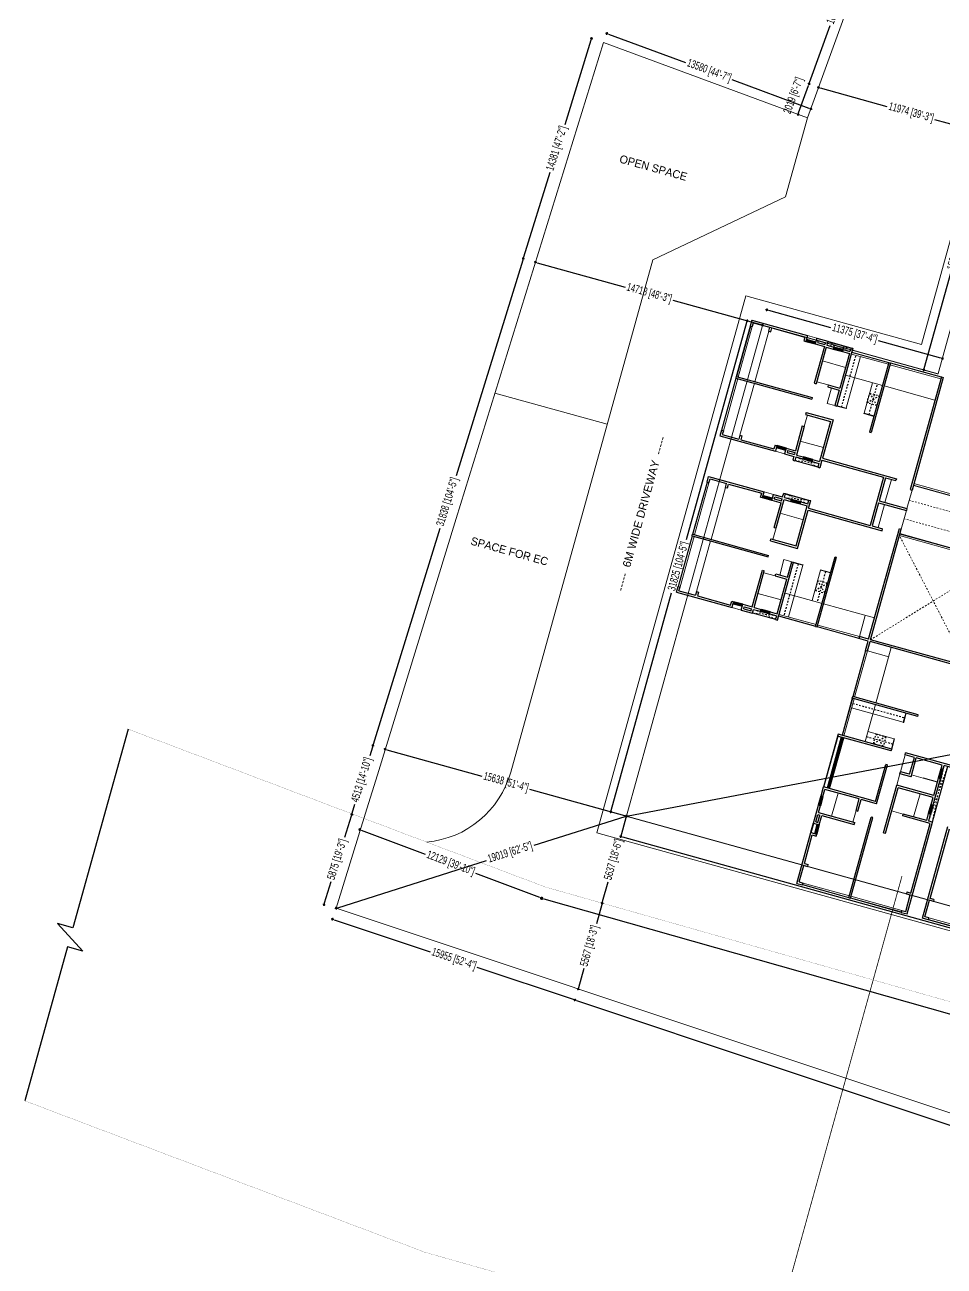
# Model space of a CAD drawing. Header units: millimetres. Extents: x 1330 to 3437, y 431 to 1156.
# Drawn here: x 1368.3 to 1425.8, y 988.4 to 1066 of the extents above; entities that cross this region are included whole.
import ezdxf

# ---------------------------------------------------------------- set-up
doc = ezdxf.new("R2010")
doc.units = ezdxf.units.MM
doc.linetypes.add('DASHED', pattern=[0.75, 0.5, -0.25])
doc.linetypes.add('DASHED2', pattern=[0.375, 0.25, -0.125])
for name, color, linetype, lineweight in [('A01 Plot Boundary', 2, 'Continuous', 50), ('A03 Roads', 7, 'Continuous', 15), ('C06 Parapet Wall', 39, 'Continuous', 15), ('F03 Windows', 32, 'Continuous', 35), ('I03 Tile Drop', 250, 'Continuous', 9), ('L02 Handrails & Balustrades', 67, 'Continuous', 15), ('M01 Furniture', 14, 'Continuous', 9), ('T01 Dimenstions Scale 01', 106, 'Continuous', 9), ('U05 Room Names-Scale 2', 7, 'Continuous', 25), ('Z08 Structure above', 250, 'DASHED', 9)]:
    doc.layers.add(name, color=color, linetype=linetype, lineweight=lineweight)
doc.layers.add('C02 Walls 01', color=10, linetype='Continuous')
doc.styles.add('SWIS721LTCNBT', font='stylu.ttf')
doc.styles.add('vka-romans', font='GOTHIC.TTF', dxfattribs={"width": 0.7})
doc.dimstyles.new('vka-dim0100', dxfattribs={"dimscale": 100, "dimtxt": 1, "dimasz": 0.7, "dimexe": 1.5, "dimexo": 2.5, "dimgap": 1, "dimtad": 0, "dimdec": 0, "dimzin": 0, "dimdsep": 46, "dimtxsty": 'vka-romans', "dimblk": 'vkadot', "dimcen": 1.5, "dimdle": 1.5, "dimse1": 1, "dimse2": 1, "dimclrd": 256, "dimclre": 256, "dimclrt": 7, "dimadec": 1, "dimazin": 0, "dimtfac": 1, "dimtdec": 0, "dimtofl": 0, "dimtmove": 2, "dimatfit": 3, "dimfxl": 1, "dimtolj": 1, "dimtzin": 0, "dimarcsym": 0})

# ---------------------------------------------------------------- blocks, each defined once
blk = doc.blocks.new('rgr')
at = {"layer": 'C02 Walls 01', "color": 250}
for p, q in [((-2230378, 788936), (-2226778, 788936)), ((-2230378, 788936), (-2230378, 788561)), ((-2230253, 788811), (-2229178, 788811)), ((-2230253, 788811), (-2230253, 788561)), ((-2229178, 788561), (-2229178, 788811)), ((-2229053, 788811), (-2226903, 788811)), ((-2229053, 788561), (-2229053, 788811)), ((-2226903, 788811), (-2226903, 788561)), ((-2226778, 788936), (-2226778, 788561)), ((-2226178, 788936), (-2225453, 788936)), ((-2226178, 788936), (-2226178, 788561)), ((-2226053, 788811), (-2225578, 788811)), ((-2226053, 788811), (-2226053, 788686)), ((-2226053, 788686), (-2225578, 788686)), ((-2225578, 788811), (-2225578, 788686)), ((-2225453, 788936), (-2225453, 788686)), ((-2225453, 788686), (-2225003, 788686)), ((-2225003, 788686), (-2225003, 788561)), ((-2224403, 788686), (-2223953, 788686)), ((-2224403, 788686), (-2224403, 788561)), ((-2223953, 788936), (-2223828, 788936)), ((-2223953, 788936), (-2223953, 788686)), ((-2223828, 788936), (-2223828, 785186)), ((-2221428, 788686), (-2221328, 788686)), ((-2221428, 788686), (-2221428, 784161)), ((-2221328, 788686), (-2221328, 784161)), ((-2218028, 788686), (-2217903, 788686)), ((-2218028, 788686), (-2218028, 781386)), ((-2217903, 788686), (-2217903, 781386)), ((-2230378, 788561), (-2230253, 788561)), ((-2229178, 788561), (-2229053, 788561)), ((-2226903, 788561), (-2226778, 788561)), ((-2226178, 788561), (-2225578, 788561)), ((-2225578, 788561), (-2225578, 786186)), ((-2225453, 788561), (-2225003, 788561)), ((-2225453, 788561), (-2225453, 786186)), ((-2224403, 788561), (-2223953, 788561)), ((-2223953, 788561), (-2223953, 786311)), ((-2224703, 786311), (-2223953, 786311)), ((-2224703, 786311), (-2224703, 786186)), ((-2225578, 786186), (-2225453, 786186)), ((-2224703, 786186), (-2223953, 786186)), ((-2223953, 786186), (-2223953, 785186)), ((-2230378, 785286), (-2225453, 785286)), ((-2230378, 785286), (-2230378, 785186)), ((-2230378, 785186), (-2225453, 785186)), ((-2225453, 785286), (-2225453, 785186)), ((-2223953, 785186), (-2223828, 785186)), ((-2225578, 784286), (-2223828, 784286)), ((-2225578, 784286), (-2225578, 784161)), ((-2225578, 784161), (-2223953, 784161)), ((-2223953, 784161), (-2223953, 781561)), ((-2223828, 784286), (-2223828, 781811)), ((-2221428, 784161), (-2221328, 784161)), ((-2225578, 783411), (-2225453, 783411)), ((-2225578, 783411), (-2225578, 781811)), ((-2225453, 783411), (-2225453, 781561)), ((-2230378, 781811), (-2230253, 781811)), ((-2230378, 781811), (-2230378, 781436)), ((-2230253, 781811), (-2230253, 781561)), ((-2229178, 781811), (-2229053, 781811)), ((-2229178, 781811), (-2229178, 781561)), ((-2229053, 781811), (-2229053, 781561)), ((-2226903, 781811), (-2226778, 781811)), ((-2226903, 781811), (-2226903, 781561)), ((-2226778, 781811), (-2226778, 781436)), ((-2226178, 781811), (-2225578, 781811)), ((-2226178, 781811), (-2226178, 781436)), ((-2226053, 781686), (-2225578, 781686)), ((-2226053, 781686), (-2226053, 781561)), ((-2225578, 781686), (-2225578, 781561)), ((-2223828, 781811), (-2219028, 781811)), ((-2223828, 781686), (-2219828, 781686)), ((-2223828, 781686), (-2223828, 781186)), ((-2219828, 781686), (-2219828, 778561)), ((-2219703, 781686), (-2219028, 781686)), ((-2219703, 781686), (-2219703, 780186)), ((-2219028, 781811), (-2219028, 781686)), ((-2230378, 781436), (-2226778, 781436)), ((-2230253, 781561), (-2229178, 781561)), ((-2229053, 781561), (-2226903, 781561)), ((-2226178, 781436), (-2225578, 781436)), ((-2226053, 781561), (-2225578, 781561)), ((-2225578, 781436), (-2225578, 781186)), ((-2225578, 781186), (-2225453, 781186)), ((-2225453, 781561), (-2225003, 781561)), ((-2225453, 781436), (-2225003, 781436)), ((-2225453, 781436), (-2225453, 781186)), ((-2225003, 781561), (-2225003, 781436)), ((-2224403, 781561), (-2223953, 781561)), ((-2224403, 781561), (-2224403, 781436)), ((-2224403, 781436), (-2223953, 781436)), ((-2223953, 781436), (-2223953, 781186)), ((-2223953, 781186), (-2223828, 781186)), ((-2218028, 781386), (-2217903, 781386)), ((-2219703, 780186), (-2217903, 780186)), ((-2219703, 780061), (-2217903, 780061)), ((-2219703, 780061), (-2219703, 778561)), ((-2217903, 780186), (-2217903, 780061)), ((-2230378, 778811), (-2226778, 778811)), ((-2230378, 778436), (-2230378, 778811)), ((-2230253, 778686), (-2229178, 778686)), ((-2230253, 778436), (-2230253, 778686)), ((-2229178, 778436), (-2229178, 778686)), ((-2229053, 778686), (-2226903, 778686)), ((-2229053, 778436), (-2229053, 778686)), ((-2226903, 778436), (-2226903, 778686)), ((-2226778, 778436), (-2226778, 778811)), ((-2226178, 778811), (-2225578, 778811)), ((-2226178, 778436), (-2226178, 778811)), ((-2226053, 778686), (-2225578, 778686)), ((-2226053, 778561), (-2226053, 778686)), ((-2226053, 778561), (-2225578, 778561)), ((-2225578, 779061), (-2225453, 779061)), ((-2225578, 778811), (-2225578, 779061)), ((-2225578, 778561), (-2225578, 778686)), ((-2225453, 778811), (-2225453, 779061)), ((-2225453, 778811), (-2225003, 778811)), ((-2225453, 778686), (-2225003, 778686)), ((-2225453, 776836), (-2225453, 778686)), ((-2225003, 778686), (-2225003, 778811)), ((-2224403, 778811), (-2223953, 778811)), ((-2224403, 778686), (-2224403, 778811)), ((-2224403, 778686), (-2223953, 778686)), ((-2223953, 779061), (-2223828, 779061)), ((-2223953, 778811), (-2223953, 779061)), ((-2223953, 776086), (-2223953, 778686)), ((-2223828, 778561), (-2223828, 779061)), ((-2223828, 778561), (-2219828, 778561)), ((-2219703, 778561), (-2219028, 778561)), ((-2219028, 778436), (-2219028, 778561)), ((-2218028, 771686), (-2218028, 778861)), ((-2218028, 778861), (-2217903, 778861)), ((-2217903, 771686), (-2217903, 778861)), ((-2230378, 778436), (-2230253, 778436)), ((-2229178, 778436), (-2229053, 778436)), ((-2226903, 778436), (-2226778, 778436)), ((-2226178, 778436), (-2225578, 778436)), ((-2225578, 776836), (-2225578, 778436)), ((-2223828, 778436), (-2219028, 778436)), ((-2223828, 775961), (-2223828, 778436)), ((-2225578, 776836), (-2225453, 776836)), ((-2225578, 776086), (-2223953, 776086)), ((-2225578, 775961), (-2225578, 776086)), ((-2225578, 775961), (-2223828, 775961)), ((-2221428, 771561), (-2221428, 776086)), ((-2221428, 776086), (-2221328, 776086)), ((-2221328, 771561), (-2221328, 776086)), ((-2230378, 775061), (-2225453, 775061)), ((-2230378, 774961), (-2230378, 775061)), ((-2230378, 774961), (-2225453, 774961)), ((-2225453, 774961), (-2225453, 775061)), ((-2223953, 775061), (-2223828, 775061)), ((-2223953, 774061), (-2223953, 775061)), ((-2223828, 771311), (-2223828, 775061)), ((-2225578, 774061), (-2225453, 774061)), ((-2225578, 771686), (-2225578, 774061)), ((-2225453, 771686), (-2225453, 774061)), ((-2224703, 774061), (-2223953, 774061)), ((-2224703, 773936), (-2224703, 774061)), ((-2224703, 773936), (-2223953, 773936)), ((-2223953, 771686), (-2223953, 773936)), ((-2230378, 771686), (-2230253, 771686)), ((-2230378, 771311), (-2230378, 771686)), ((-2230253, 771436), (-2230253, 771686)), ((-2229178, 771686), (-2229053, 771686)), ((-2229178, 771686), (-2229178, 771436)), ((-2229053, 771686), (-2229053, 771436)), ((-2226903, 771686), (-2226778, 771686)), ((-2226903, 771436), (-2226903, 771686)), ((-2226778, 771311), (-2226778, 771686)), ((-2226178, 771686), (-2225578, 771686)), ((-2226178, 771311), (-2226178, 771686)), ((-2226053, 771561), (-2225578, 771561)), ((-2226053, 771436), (-2226053, 771561)), ((-2225578, 771436), (-2225578, 771561)), ((-2225453, 771686), (-2225003, 771686)), ((-2225453, 771561), (-2225003, 771561)), ((-2225453, 771311), (-2225453, 771561)), ((-2225003, 771561), (-2225003, 771686)), ((-2224403, 771686), (-2223953, 771686)), ((-2224403, 771561), (-2224403, 771686)), ((-2224403, 771561), (-2223953, 771561)), ((-2223953, 771311), (-2223953, 771561)), ((-2221428, 771561), (-2221328, 771561)), ((-2218028, 771686), (-2218628, 771686)), ((-2218628, 771686), (-2218628, 771561)), ((-2218028, 771561), (-2218628, 771561)), ((-2218028, 770961), (-2218028, 771561)), ((-2211378, 771686), (-2217903, 771686)), ((-2217903, 770961), (-2217903, 771561)), ((-2211378, 771561), (-2217903, 771561)), ((-2230378, 771311), (-2226778, 771311)), ((-2230253, 771436), (-2229178, 771436)), ((-2229053, 771436), (-2226903, 771436)), ((-2226178, 771311), (-2225453, 771311)), ((-2226053, 771436), (-2225578, 771436)), ((-2223953, 771311), (-2223828, 771311)), ((-2218028, 770961), (-2217903, 770961)), ((-2213778, 767961), (-2218028, 767961)), ((-2218028, 767861), (-2218028, 767961)), ((-2213778, 767861), (-2218028, 767861)), ((-2213778, 767861), (-2213778, 767961)), ((-2214803, 765461), (-2218278, 765461)), ((-2218278, 765461), (-2218278, 765336)), ((-2214803, 765336), (-2218278, 765336)), ((-2214803, 765336), (-2214803, 765461)), ((-2210690, 765461), (-2213903, 765461)), ((-2213903, 765336), (-2213903, 765461)), ((-2213303, 765336), (-2213903, 765336)), ((-2213303, 764236), (-2213303, 765336)), ((-2211503, 765336), (-2213178, 765336)), ((-2213178, 764111), (-2213178, 765336)), ((-2211503, 765086), (-2211503, 765336)), ((-2211378, 765086), (-2211378, 765336)), ((-2209878, 765336), (-2211378, 765336)), ((-2211503, 765086), (-2211378, 765086)), ((-2214803, 764436), (-2214903, 764436)), ((-2214903, 762036), (-2214903, 764436)), ((-2214803, 761911), (-2214803, 764436)), ((-2213303, 764236), (-2213903, 764236)), ((-2213903, 764111), (-2213903, 764236)), ((-2213178, 764111), (-2213903, 764111)), ((-2211503, 763361), (-2211503, 764486)), ((-2211503, 764486), (-2211378, 764486)), ((-2211378, 762786), (-2211378, 764486)), ((-2211503, 763361), (-2213903, 763361)), ((-2213903, 760286), (-2213903, 763361)), ((-2211503, 763236), (-2213778, 763236)), ((-2213778, 760286), (-2213778, 763236)), ((-2211503, 762786), (-2211503, 763236)), ((-2211503, 762786), (-2211378, 762786)), ((-2214903, 762036), (-2218278, 762036)), ((-2218278, 761461), (-2218278, 762036)), ((-2218278, 761461), (-2218153, 761461)), ((-2215928, 761911), (-2218153, 761911)), ((-2218153, 761461), (-2218153, 761911)), ((-2215928, 761161), (-2215928, 761911)), ((-2214803, 761911), (-2215803, 761911)), ((-2215803, 761161), (-2215803, 761911)), ((-2211503, 761736), (-2213028, 761736)), ((-2213028, 761611), (-2213028, 761736)), ((-2211253, 761611), (-2213028, 761611)), ((-2211503, 761736), (-2211503, 762186)), ((-2211503, 762186), (-2211378, 762186)), ((-2211378, 761736), (-2211378, 762186)), ((-2211128, 761736), (-2211378, 761736)), ((-2211253, 757111), (-2211253, 761611)), ((-2211128, 755786), (-2211128, 761736)), ((-2210128, 755786), (-2210128, 761736)), ((-2210003, 757111), (-2210003, 761611)), ((-2218278, 759686), (-2218278, 760861)), ((-2218278, 760861), (-2218153, 760861)), ((-2218153, 760411), (-2218153, 760861)), ((-2215928, 761161), (-2215803, 761161)), ((-2214803, 761011), (-2214903, 761011)), ((-2214903, 755786), (-2214903, 761011)), ((-2214803, 755786), (-2214803, 761011)), ((-2218153, 760411), (-2215803, 760411)), ((-2218153, 760286), (-2218028, 760286)), ((-2218153, 759811), (-2218153, 760286)), ((-2218028, 759811), (-2218028, 760286)), ((-2217903, 760286), (-2215803, 760286)), ((-2217903, 759686), (-2217903, 760286)), ((-2215803, 760286), (-2215803, 760411)), ((-2213903, 760286), (-2213778, 760286)), ((-2218278, 759686), (-2217903, 759686)), ((-2218153, 759811), (-2218028, 759811)), ((-2218278, 759086), (-2217903, 759086)), ((-2218278, 755786), (-2218278, 759086)), ((-2217903, 758961), (-2217903, 759086))]:
    blk.add_line(p, q, dxfattribs=at)
at = {"layer": 'C06 Parapet Wall', "color": 250}
for p, q in [((-2230253, 788561), (-2230253, 785286)), ((-2223828, 788561), (-2221428, 788561)), ((-2218028, 788561), (-2221328, 788561)), ((-2230253, 785186), (-2230253, 781811)), ((-2211503, 781811), (-2217903, 781811)), ((-2230253, 775061), (-2230253, 778436)), ((-2211653, 778436), (-2217903, 778436)), ((-2230253, 771686), (-2230253, 774961)), ((-2223828, 771686), (-2221428, 771686)), ((-2218628, 771686), (-2221328, 771686)), ((-2217903, 767961), (-2217903, 770961)), ((-2217903, 765461), (-2217903, 767861)), ((-2212428, 764236), (-2212428, 764248)), ((-2212428, 764248), (-2211503, 764248)), ((-2212428, 764236), (-2211503, 764236))]:
    blk.add_line(p, q, dxfattribs=at)
at = {"layer": 'F03 Windows', "color": 250}
for p, q in [((-2226178, 788686), (-2226778, 788686)), ((-2226178, 788645), (-2226778, 788645)), ((-2226178, 788603), (-2226778, 788603)), ((-2224403, 788686), (-2225003, 788686)), ((-2224403, 788645), (-2225003, 788645)), ((-2224403, 788603), (-2225003, 788603)), ((-2226178, 788561), (-2226778, 788561)), ((-2224403, 788561), (-2225003, 788561)), ((-2226178, 781811), (-2226778, 781811)), ((-2226178, 781770), (-2226778, 781770)), ((-2226178, 781728), (-2226778, 781728)), ((-2226178, 781686), (-2226778, 781686)), ((-2224403, 781561), (-2225003, 781561)), ((-2224403, 781520), (-2225003, 781520)), ((-2224403, 781478), (-2225003, 781478)), ((-2224403, 781436), (-2225003, 781436)), ((-2226178, 778561), (-2226778, 778561)), ((-2226178, 778520), (-2226778, 778520)), ((-2224403, 778811), (-2225003, 778811)), ((-2224403, 778770), (-2225003, 778770)), ((-2224403, 778728), (-2225003, 778728)), ((-2224403, 778686), (-2225003, 778686)), ((-2226178, 778478), (-2226778, 778478)), ((-2226178, 778436), (-2226778, 778436)), ((-2226178, 771686), (-2226778, 771686)), ((-2226178, 771645), (-2226778, 771645)), ((-2226178, 771603), (-2226778, 771603)), ((-2226178, 771561), (-2226778, 771561)), ((-2224403, 771686), (-2225003, 771686)), ((-2224403, 771645), (-2225003, 771645)), ((-2224403, 771603), (-2225003, 771603)), ((-2224403, 771561), (-2225003, 771561)), ((-2218028, 762036), (-2218028, 765336)), ((-2217986, 762036), (-2217986, 765336)), ((-2217944, 762036), (-2217944, 765336)), ((-2217903, 762036), (-2217903, 765336)), ((-2211503, 764486), (-2211503, 765086)), ((-2211461, 764486), (-2211461, 765086)), ((-2211419, 764486), (-2211419, 765086)), ((-2211378, 764486), (-2211378, 765086)), ((-2211503, 762186), (-2211503, 762786)), ((-2211461, 762186), (-2211461, 762786)), ((-2211419, 762186), (-2211419, 762786)), ((-2211378, 762186), (-2211378, 762786)), ((-2218278, 760861), (-2218278, 761461)), ((-2218236, 760861), (-2218236, 761461)), ((-2218194, 760861), (-2218194, 761461)), ((-2218153, 760861), (-2218153, 761461)), ((-2218278, 759086), (-2218278, 759686)), ((-2218028, 759086), (-2218028, 759686)), ((-2217986, 759086), (-2217986, 759686)), ((-2217944, 759086), (-2217944, 759686)), ((-2217903, 759086), (-2217903, 759686))]:
    blk.add_line(p, q, dxfattribs=at)
at = {"layer": 'I03 Tile Drop', "color": 250}
for p, q in [((-2226778, 788936), (-2226178, 788936)), ((-2229178, 788561), (-2229178, 785286)), ((-2223953, 787661), (-2225453, 787661)), ((-2223828, 787186), (-2221428, 787186)), ((-2218028, 787186), (-2221328, 787186)), ((-2224703, 786311), (-2225453, 786311)), ((-2224453, 786186), (-2224453, 785186)), ((-2229178, 785186), (-2229178, 781811)), ((-2224453, 785186), (-2223953, 785186)), ((-2225453, 784161), (-2225453, 783411)), ((-2223953, 782461), (-2225453, 782461)), ((-2219328, 781686), (-2219328, 780186)), ((-2226778, 781436), (-2226178, 781436)), ((-2217903, 781386), (-2217903, 780186)), ((-2219328, 778561), (-2219328, 780061)), ((-2217903, 778861), (-2217903, 780061)), ((-2226778, 778811), (-2226178, 778811)), ((-2229178, 775061), (-2229178, 778436)), ((-2223953, 777786), (-2225453, 777786)), ((-2225453, 776086), (-2225453, 776836)), ((-2229178, 771686), (-2229178, 774961)), ((-2224453, 774061), (-2224453, 775061)), ((-2224453, 775061), (-2223953, 775061)), ((-2224703, 773936), (-2225453, 773936)), ((-2223953, 772586), (-2225453, 772586)), ((-2223828, 773061), (-2221428, 773061)), ((-2218028, 773061), (-2221328, 773061)), ((-2218628, 771686), (-2218628, 773061)), ((-2218628, 771686), (-2218628, 773061)), ((-2216528, 767961), (-2216528, 771561)), ((-2226778, 771311), (-2226178, 771311)), ((-2217903, 770961), (-2216528, 770961)), ((-2216528, 765461), (-2216528, 767861)), ((-2213903, 764236), (-2213903, 765336)), ((-2213903, 764111), (-2213903, 763361)), ((-2212428, 764236), (-2213178, 764236)), ((-2212353, 761736), (-2212353, 763236)), ((-2217303, 760411), (-2217303, 761911)), ((-2213028, 761736), (-2213778, 761736)), ((-2215928, 761161), (-2215928, 760411))]:
    blk.add_line(p, q, dxfattribs=at)
at = {"layer": 'L02 Handrails & Balustrades', "color": 250}
for p, q in [((-2225453, 788936), (-2223953, 788936)), ((-2225453, 788911), (-2223953, 788911)), ((-2223828, 788686), (-2221428, 788686)), ((-2223828, 788661), (-2221428, 788661)), ((-2218028, 788686), (-2221328, 788686)), ((-2218028, 788661), (-2221328, 788661)), ((-2230378, 788561), (-2230378, 785286)), ((-2230353, 788561), (-2230353, 785286)), ((-2230378, 785186), (-2230378, 781811)), ((-2230353, 785186), (-2230353, 781811)), ((-2211403, 781711), (-2217903, 781711)), ((-2211378, 781686), (-2217903, 781686)), ((-2225453, 781211), (-2223953, 781211)), ((-2225453, 781186), (-2223953, 781186)), ((-2225453, 779061), (-2223953, 779061)), ((-2225453, 779036), (-2223953, 779036)), ((-2211528, 778561), (-2217903, 778561)), ((-2211553, 778536), (-2217903, 778536)), ((-2230378, 775061), (-2230378, 778436)), ((-2230353, 775061), (-2230353, 778436)), ((-2230378, 771686), (-2230378, 774961)), ((-2230353, 771686), (-2230353, 774961)), ((-2223828, 771586), (-2221428, 771586)), ((-2223828, 771561), (-2221428, 771561)), ((-2218628, 771586), (-2221328, 771586)), ((-2218628, 771561), (-2221328, 771561)), ((-2225453, 771336), (-2223953, 771336)), ((-2225453, 771311), (-2223953, 771311)), ((-2218028, 767961), (-2218028, 770961)), ((-2218003, 767961), (-2218003, 770961)), ((-2218028, 765461), (-2218028, 767861)), ((-2218003, 765461), (-2218003, 767861)), ((-2218278, 765336), (-2218278, 762036)), ((-2218253, 765336), (-2218253, 762036)), ((-2211153, 761736), (-2211153, 765336)), ((-2211128, 761736), (-2211128, 765336))]:
    blk.add_line(p, q, dxfattribs=at)
at = {"layer": 'M01 Furniture', "color": 250}
for p, q in [((-2223228, 788561), (-2223228, 785211)), ((-2222078, 787186), (-2222078, 785211)), ((-2223828, 785211), (-2223228, 785211)), ((-2223828, 785186), (-2223228, 785186)), ((-2222078, 785211), (-2221428, 785211)), ((-2222078, 785186), (-2221428, 785186)), ((-2223828, 775061), (-2223228, 775061)), ((-2223828, 775036), (-2223228, 775036)), ((-2223228, 771686), (-2223228, 775036)), ((-2222078, 775061), (-2221428, 775061)), ((-2222078, 773061), (-2222078, 775036)), ((-2222078, 775036), (-2221428, 775036)), ((-2214553, 767861), (-2214553, 767261)), ((-2214528, 767861), (-2214528, 767261)), ((-2217903, 767261), (-2214553, 767261)), ((-2216528, 766111), (-2214828, 766111)), ((-2214828, 766111), (-2214828, 765461)), ((-2214803, 766111), (-2214803, 765461))]:
    blk.add_line(p, q, dxfattribs=at)
for centre, start, end in [((-2223228, 785199), 270, 90), ((-2222078, 785199), 90, 270), ((-2223228, 775049), 270, 90), ((-2222078, 775049), 90, 270), ((-2214540, 767261), 180, 0), ((-2214815, 766111), 0, 180)]:
    blk.add_arc(centre, 12.5, start, end, dxfattribs=at)
at = {"layer": 'Z08 Structure above', "color": 250, "ltscale": 200}
for p, q in [((-2225453, 788686), (-2223953, 788911)), ((-2223953, 788686), (-2225453, 788911)), ((-2225453, 781211), (-2223953, 781436)), ((-2223953, 781211), (-2225453, 781436)), ((-2225453, 778811), (-2223953, 779036)), ((-2223953, 778811), (-2225453, 779036)), ((-2217903, 771686), (-2211653, 778436)), ((-2211653, 771686), (-2217903, 778436)), ((-2225453, 771336), (-2223953, 771561)), ((-2223953, 771336), (-2225453, 771561)), ((-2211153, 761736), (-2211378, 765336)), ((-2211378, 761736), (-2211153, 765336))]:
    blk.add_line(p, q, dxfattribs=at)
at = {"layer": 'Z08 Structure above', "color": 250, "lineweight": -2, "ltscale": 200}
for p, q in [((-2223528, 785211), (-2223528, 788561)), ((-2221753, 785211), (-2221753, 787186)), ((-2222069, 786515), (-2221436, 785883)), ((-2221436, 786515), (-2222069, 785883)), ((-2223528, 775036), (-2223528, 771686)), ((-2221753, 775036), (-2221753, 773061)), ((-2222069, 773733), (-2221436, 774365)), ((-2221436, 773733), (-2222069, 774365)), ((-2217903, 767561), (-2214553, 767561)), ((-2215361, 766103), (-2215994, 765470)), ((-2215361, 765470), (-2215994, 766103)), ((-2216528, 765786), (-2214828, 765786))]:
    blk.add_line(p, q, dxfattribs=at)
at = {"layer": 'Z08 Structure above', "color": 250, "ltscale": 200}
for points in [[(-2211378, 789361), (-2211228, 789361), (-2211228, 780724), (-2217903, 780724)], [(-2211378, 771686), (-2211228, 771686), (-2211228, 779524), (-2217903, 779524)]]:
    blk.add_lwpolyline(points, dxfattribs=at)
at = {"layer": 'Z08 Structure above', "color": 250, "lineweight": -2, "ltscale": 200}
for points in [[(-2221436, 786515), (-2221436, 785883), (-2222069, 785883), (-2222069, 786515)], [(-2221436, 773733), (-2221436, 774365), (-2222069, 774365), (-2222069, 773733)], [(-2215361, 765470), (-2215994, 765470), (-2215994, 766103), (-2215361, 766103)]]:
    blk.add_lwpolyline(points, close=True, dxfattribs=at)
blk = doc.blocks.new('vkadot')
at = {"layer": 'T01 Dimenstions Scale 01'}
for q in [(-0.85, 0), (0, 0.85), (0.85, 0), (0, -0.85)]:
    blk.add_line((0, 0), q, dxfattribs=at)
blk.add_circle((0, 0), 0.579, dxfattribs=at)
blk = doc.blocks.new('*D5')
at = {"layer": 'T01 Dimenstions Scale 01', "lineweight": -2, "transparency": 16777216}
for p, q in [((-2072679, 42978), (-2021253, 42978)), ((-1966179, 42978), (-2017605, 42978))]:
    blk.add_line(p, q, dxfattribs=at)
at = {"layer": 'T01 Dimenstions Scale 01', "lineweight": -2, "transparency": 16777216, "xscale": 100, "yscale": 100, "zscale": 100, "rotation": 180}
blk.add_blockref('vkadot', (-2072779, 42978), dxfattribs=at)
at = {"layer": 'T01 Dimenstions Scale 01', "lineweight": -2, "transparency": 16777216, "xscale": 100, "yscale": 100, "zscale": 100}
blk.add_blockref('vkadot', (-1966079, 42978), dxfattribs=at)
at = {"layer": 'T01 Dimenstions Scale 01', "color": 7, "transparency": 16777216, "insert": (-2019429, 42978), "char_height": 500, "attachment_point": 5, "style": 'vka-romans'}
blk.add_mtext('\\A1;106700 [350\'-1"]', dxfattribs=at)
blk = doc.blocks.new('*D80')
at = {"layer": 'T01 Dimenstions Scale 01', "lineweight": -2, "transparency": 16777216}
for p, q in [((-2073786, 76011), (-2073786, 61914)), ((-2073786, 44386), (-2073786, 58483))]:
    blk.add_line(p, q, dxfattribs=at)
at = {"layer": 'T01 Dimenstions Scale 01', "lineweight": -2, "transparency": 16777216, "xscale": 100, "yscale": 100, "zscale": 100}
for p, rotation in [((-2073786, 76111), 90), ((-2073786, 44286), 270)]:
    blk.add_blockref('vkadot', p, dxfattribs=dict(at, rotation=rotation))
at = {"layer": 'T01 Dimenstions Scale 01', "color": 7, "transparency": 16777216, "insert": (-2073786, 60198), "char_height": 500, "attachment_point": 5, "rotation": 90, "style": 'vka-romans'}
blk.add_mtext('\\A1;31825 [104\'-5"]', dxfattribs=at)
blk = doc.blocks.new('*D8')
at = {"layer": 'T01 Dimenstions Scale 01', "lineweight": -2, "transparency": 16777216}
for p, q in [((-2072679, 77113), (-2068646, 77113)), ((-2061504, 77113), (-2065537, 77113))]:
    blk.add_line(p, q, dxfattribs=at)
at = {"layer": 'T01 Dimenstions Scale 01', "lineweight": -2, "transparency": 16777216, "xscale": 100, "yscale": 100, "zscale": 100, "rotation": 180}
blk.add_blockref('vkadot', (-2072779, 77113), dxfattribs=at)
at = {"layer": 'T01 Dimenstions Scale 01', "lineweight": -2, "transparency": 16777216, "xscale": 100, "yscale": 100, "zscale": 100}
blk.add_blockref('vkadot', (-2061404, 77113), dxfattribs=at)
at = {"layer": 'T01 Dimenstions Scale 01', "color": 7, "transparency": 16777216, "insert": (-2067092, 77113), "char_height": 500, "attachment_point": 5, "style": 'vka-romans'}
blk.add_mtext('\\A1;11375 [37\'-4"]', dxfattribs=at)
blk = doc.blocks.new('*D9')
at = {"layer": 'T01 Dimenstions Scale 01', "lineweight": -2, "transparency": 16777216}
for p, q in [((-2062328, 91260), (-2062328, 84998)), ((-2062328, 76211), (-2062328, 82473))]:
    blk.add_line(p, q, dxfattribs=at)
at = {"layer": 'T01 Dimenstions Scale 01', "lineweight": -2, "transparency": 16777216, "xscale": 100, "yscale": 100, "zscale": 100}
for p, rotation in [((-2062328, 91360), 90), ((-2062328, 76111), 270)]:
    blk.add_blockref('vkadot', p, dxfattribs=dict(at, rotation=rotation))
at = {"layer": 'T01 Dimenstions Scale 01', "color": 7, "transparency": 16777216, "insert": (-2062328, 83736), "char_height": 500, "attachment_point": 5, "rotation": 90, "style": 'vka-romans'}
blk.add_mtext("\\A1;15249 [50']", dxfattribs=at)
blk = doc.blocks.new('*D51')
at = {"layer": 'T01 Dimenstions Scale 01', "lineweight": -2, "transparency": 16777216}
for p, q in [((-2088317, 44286), (-2082152, 44286)), ((-2072879, 44286), (-2079044, 44286))]:
    blk.add_line(p, q, dxfattribs=at)
at = {"layer": 'T01 Dimenstions Scale 01', "lineweight": -2, "transparency": 16777216, "xscale": 100, "yscale": 100, "zscale": 100, "rotation": 180}
blk.add_blockref('vkadot', (-2088417, 44286), dxfattribs=at)
at = {"layer": 'T01 Dimenstions Scale 01', "lineweight": -2, "transparency": 16777216, "xscale": 100, "yscale": 100, "zscale": 100}
blk.add_blockref('vkadot', (-2072779, 44286), dxfattribs=at)
at = {"layer": 'T01 Dimenstions Scale 01', "color": 7, "transparency": 16777216, "insert": (-2080598, 44286), "char_height": 500, "attachment_point": 5, "style": 'vka-romans'}
blk.add_mtext('\\A1;15638 [51\'-4"]', dxfattribs=at)
blk = doc.blocks.new('*D52')
at = {"layer": 'T01 Dimenstions Scale 01', "lineweight": -2, "transparency": 16777216}
for p, q in [((-2087397, 76111), (-2081692, 76111)), ((-2072879, 76111), (-2078584, 76111))]:
    blk.add_line(p, q, dxfattribs=at)
at = {"layer": 'T01 Dimenstions Scale 01', "lineweight": -2, "transparency": 16777216, "xscale": 100, "yscale": 100, "zscale": 100, "rotation": 180}
blk.add_blockref('vkadot', (-2087497, 76111), dxfattribs=at)
at = {"layer": 'T01 Dimenstions Scale 01', "lineweight": -2, "transparency": 16777216, "xscale": 100, "yscale": 100, "zscale": 100}
blk.add_blockref('vkadot', (-2072779, 76111), dxfattribs=at)
at = {"layer": 'T01 Dimenstions Scale 01', "color": 7, "transparency": 16777216, "insert": (-2080138, 76111), "char_height": 500, "attachment_point": 5, "style": 'vka-romans'}
blk.add_mtext('\\A1;14718 [48\'-3"]', dxfattribs=at)
blk = doc.blocks.new('*D53')
at = {"layer": 'T01 Dimenstions Scale 01', "lineweight": -2, "transparency": 16777216}
for p, q in [((-2073279, 91360), (-2068945, 91360)), ((-2061504, 91360), (-2065837, 91360))]:
    blk.add_line(p, q, dxfattribs=at)
at = {"layer": 'T01 Dimenstions Scale 01', "lineweight": -2, "transparency": 16777216, "xscale": 100, "yscale": 100, "zscale": 100, "rotation": 180}
blk.add_blockref('vkadot', (-2073379, 91360), dxfattribs=at)
at = {"layer": 'T01 Dimenstions Scale 01', "lineweight": -2, "transparency": 16777216, "xscale": 100, "yscale": 100, "zscale": 100}
blk.add_blockref('vkadot', (-2061404, 91360), dxfattribs=at)
at = {"layer": 'T01 Dimenstions Scale 01', "color": 7, "transparency": 16777216, "insert": (-2067391, 91360), "char_height": 500, "attachment_point": 5, "style": 'vka-romans'}
blk.add_mtext('\\A1;11974 [39\'-3"]', dxfattribs=at)
blk = doc.blocks.new('*D55')
at = {"layer": 'T01 Dimenstions Scale 01', "lineweight": -2, "transparency": 16777216}
for p, q in [((-2072792, 44186), (-2072792, 42911)), ((-2072792, 38749), (-2072792, 40024))]:
    blk.add_line(p, q, dxfattribs=at)
at = {"layer": 'T01 Dimenstions Scale 01', "lineweight": -2, "transparency": 16777216, "xscale": 100, "yscale": 100, "zscale": 100}
for p, rotation in [((-2072792, 44286), 90), ((-2072792, 38649), 270)]:
    blk.add_blockref('vkadot', p, dxfattribs=dict(at, rotation=rotation))
at = {"layer": 'T01 Dimenstions Scale 01', "color": 7, "transparency": 16777216, "insert": (-2072792, 41468), "char_height": 500, "attachment_point": 5, "rotation": 90, "style": 'vka-romans'}
blk.add_mtext('\\A1;5637 [18\'-6"]', dxfattribs=at)
blk = doc.blocks.new('*D56')
at = {"layer": 'T01 Dimenstions Scale 01', "lineweight": -2, "transparency": 16777216}
for p, q in [((-2072792, 38549), (-2072792, 37309)), ((-2072792, 33182), (-2072792, 34422))]:
    blk.add_line(p, q, dxfattribs=at)
at = {"layer": 'T01 Dimenstions Scale 01', "lineweight": -2, "transparency": 16777216, "xscale": 100, "yscale": 100, "zscale": 100}
for p, rotation in [((-2072792, 38649), 90), ((-2072792, 33082), 270)]:
    blk.add_blockref('vkadot', p, dxfattribs=dict(at, rotation=rotation))
at = {"layer": 'T01 Dimenstions Scale 01', "color": 7, "transparency": 16777216, "insert": (-2072792, 35866), "char_height": 500, "attachment_point": 5, "rotation": 90, "style": 'vka-romans'}
blk.add_mtext('\\A1;5567 [18\'-3"]', dxfattribs=at)
blk = doc.blocks.new('*D72')
at = {"layer": 'T01 Dimenstions Scale 01', "lineweight": -2, "transparency": 16777216}
for p, q in [((-2072716, 32358), (-2021288, 29710)), ((-1966216, 26875), (-2017644, 29523))]:
    blk.add_line(p, q, dxfattribs=at)
at = {"layer": 'T01 Dimenstions Scale 01', "lineweight": -2, "transparency": 16777216, "xscale": 100, "yscale": 100, "zscale": 100}
for p, rotation in [((-2072816, 32363), 177.0528692918299), ((-1966116, 26870), 357.0528692918299)]:
    blk.add_blockref('vkadot', p, dxfattribs=dict(at, rotation=rotation))
at = {"layer": 'T01 Dimenstions Scale 01', "color": 7, "transparency": 16777216, "insert": (-2019466, 29616), "char_height": 500, "attachment_point": 5, "rotation": 357.05287, "style": 'vka-romans'}
blk.add_mtext('\\A1;106841 [350\'-6"]', dxfattribs=at)
blk = doc.blocks.new('*D28')
at = {"layer": 'T01 Dimenstions Scale 01', "lineweight": -2, "transparency": 16777216}
for p, q in [((-2088650, 33178), (-2082335, 32853)), ((-2072916, 32368), (-2079231, 32693))]:
    blk.add_line(p, q, dxfattribs=at)
at = {"layer": 'T01 Dimenstions Scale 01', "lineweight": -2, "transparency": 16777216, "xscale": 100, "yscale": 100, "zscale": 100}
for p, rotation in [((-2088750, 33183), 177.0528692918271), ((-2072816, 32363), 357.0528692918272)]:
    blk.add_blockref('vkadot', p, dxfattribs=dict(at, rotation=rotation))
at = {"layer": 'T01 Dimenstions Scale 01', "color": 7, "transparency": 16777216, "insert": (-2080783, 32773), "char_height": 500, "attachment_point": 5, "rotation": 357.05287, "style": 'vka-romans'}
blk.add_mtext('\\A1;15955 [52\'-4"]', dxfattribs=at)
blk = doc.blocks.new('*D73')
at = {"layer": 'T01 Dimenstions Scale 01', "lineweight": -2, "transparency": 16777216}
for p, q in [((-2089346, 39698), (-2089386, 38304)), ((-2089507, 34025), (-2089468, 35418))]:
    blk.add_line(p, q, dxfattribs=at)
at = {"layer": 'T01 Dimenstions Scale 01', "lineweight": -2, "transparency": 16777216, "xscale": 100, "yscale": 100, "zscale": 100}
for p, rotation in [((-2089343, 39798), 88.37484006719528), ((-2089510, 33925), 268.3748400671952)]:
    blk.add_blockref('vkadot', p, dxfattribs=dict(at, rotation=rotation))
at = {"layer": 'T01 Dimenstions Scale 01', "color": 7, "transparency": 16777216, "insert": (-2089427, 36861), "char_height": 500, "attachment_point": 5, "rotation": 88.37484, "style": 'vka-romans'}
blk.add_mtext('\\A1;5875 [19\'-3"]', dxfattribs=at)
blk = doc.blocks.new('*D74')
at = {"layer": 'T01 Dimenstions Scale 01', "lineweight": -2, "transparency": 16777216}
for p, q in [((-2089218, 44209), (-2089235, 43635)), ((-2089343, 39898), (-2089326, 40472))]:
    blk.add_line(p, q, dxfattribs=at)
at = {"layer": 'T01 Dimenstions Scale 01', "lineweight": -2, "transparency": 16777216, "xscale": 100, "yscale": 100, "zscale": 100}
for p, rotation in [((-2089216, 44309), 88.3511282243937), ((-2089345, 39798), 268.3511282243937)]:
    blk.add_blockref('vkadot', p, dxfattribs=dict(at, rotation=rotation))
at = {"layer": 'T01 Dimenstions Scale 01', "color": 7, "transparency": 16777216, "insert": (-2089280, 42053), "char_height": 500, "attachment_point": 5, "rotation": 88.35113, "style": 'vka-romans'}
blk.add_mtext('\\A1;4513 [14\'-10"]', dxfattribs=at)
blk = doc.blocks.new('*D75')
at = {"layer": 'T01 Dimenstions Scale 01', "lineweight": -2, "transparency": 16777216}
for p, q in [((-2088299, 76034), (-2088706, 61936)), ((-2089213, 44409), (-2088805, 58507))]:
    blk.add_line(p, q, dxfattribs=at)
at = {"layer": 'T01 Dimenstions Scale 01', "lineweight": -2, "transparency": 16777216, "xscale": 100, "yscale": 100, "zscale": 100}
for p, rotation in [((-2088296, 76134), 88.34462391580279), ((-2089216, 44309), 268.3446239158028)]:
    blk.add_blockref('vkadot', p, dxfattribs=dict(at, rotation=rotation))
at = {"layer": 'T01 Dimenstions Scale 01', "color": 7, "transparency": 16777216, "insert": (-2088756, 60222), "char_height": 500, "attachment_point": 5, "rotation": 88.34462, "style": 'vka-romans'}
blk.add_mtext('\\A1;31838 [104\'-5"]', dxfattribs=at)
blk = doc.blocks.new('*D29')
at = {"layer": 'T01 Dimenstions Scale 01', "lineweight": -2, "transparency": 16777216}
for p, q in [((-2087870, 90409), (-2088035, 84875)), ((-2088293, 76235), (-2088128, 81769))]:
    blk.add_line(p, q, dxfattribs=at)
at = {"layer": 'T01 Dimenstions Scale 01', "lineweight": -2, "transparency": 16777216, "xscale": 100, "yscale": 100, "zscale": 100}
for p, rotation in [((-2087867, 90509), 88.28957259392872), ((-2088296, 76135), 268.2895725939287)]:
    blk.add_blockref('vkadot', p, dxfattribs=dict(at, rotation=rotation))
at = {"layer": 'T01 Dimenstions Scale 01', "color": 7, "transparency": 16777216, "insert": (-2088081, 83322), "char_height": 500, "attachment_point": 5, "rotation": 88.28957, "style": 'vka-romans'}
blk.add_mtext('\\A1;14381 [47\'-2"]', dxfattribs=at)
blk = doc.blocks.new('*D30')
at = {"layer": 'T01 Dimenstions Scale 01', "lineweight": -2, "transparency": 16777216}
for p, q in [((-2086919, 91065), (-2081801, 90634)), ((-2073585, 89944), (-2078703, 90374))]:
    blk.add_line(p, q, dxfattribs=at)
at = {"layer": 'T01 Dimenstions Scale 01', "lineweight": -2, "transparency": 16777216, "xscale": 100, "yscale": 100, "zscale": 100}
for p, rotation in [((-2087018, 91073), 175.1931076843096), ((-2073486, 89935), 355.1931076843096)]:
    blk.add_blockref('vkadot', p, dxfattribs=dict(at, rotation=rotation))
at = {"layer": 'T01 Dimenstions Scale 01', "color": 7, "transparency": 16777216, "insert": (-2080252, 90504), "char_height": 500, "attachment_point": 5, "rotation": 355.19311, "style": 'vka-romans'}
blk.add_mtext('\\A1;13580 [44\'-7"]', dxfattribs=at)
blk = doc.blocks.new('*D31')
at = {"layer": 'T01 Dimenstions Scale 01', "lineweight": -2, "transparency": 16777216}
blk.add_line((-2074159, 89496), (-2074018, 91310), dxfattribs=at)
at = {"layer": 'T01 Dimenstions Scale 01', "lineweight": -2, "transparency": 16777216, "xscale": 100, "yscale": 100, "zscale": 100}
for p, rotation in [((-2074010, 91410), 85.55250234749631), ((-2074166, 89397), 265.5525023474963)]:
    blk.add_blockref('vkadot', p, dxfattribs=dict(at, rotation=rotation))
at = {"layer": 'T01 Dimenstions Scale 01', "color": 7, "transparency": 16777216, "insert": (-2074710, 90452), "char_height": 500, "attachment_point": 5, "rotation": 85.5525, "style": 'vka-romans'}
blk.add_mtext('\\A1;2019 [6\'-7"]', dxfattribs=at)
blk = doc.blocks.new('*D32')
at = {"layer": 'T01 Dimenstions Scale 01', "lineweight": -2, "transparency": 16777216}
for p, q in [((-2073174, 102149), (-2073468, 98378)), ((-2074002, 91509), (-2073709, 95280))]:
    blk.add_line(p, q, dxfattribs=at)
at = {"layer": 'T01 Dimenstions Scale 01', "lineweight": -2, "transparency": 16777216, "xscale": 100, "yscale": 100, "zscale": 100}
for p, rotation in [((-2073167, 102248), 85.55250234750321), ((-2074010, 91410), 265.5525023475032)]:
    blk.add_blockref('vkadot', p, dxfattribs=dict(at, rotation=rotation))
at = {"layer": 'T01 Dimenstions Scale 01', "color": 7, "transparency": 16777216, "insert": (-2073588, 96829), "char_height": 500, "attachment_point": 5, "rotation": 85.5525, "style": 'vka-romans'}
blk.add_mtext('\\A1;10871 [35\'-8"]', dxfattribs=at)
blk = doc.blocks.new('*D85')
at = {"layer": 'T01 Dimenstions Scale 01', "lineweight": -2, "transparency": 16777216}
for p, q in [((-1977544, 91316), (-2023360, 68691)), ((-2072689, 44330), (-2026873, 66956))]:
    blk.add_line(p, q, dxfattribs=at)
at = {"layer": 'T01 Dimenstions Scale 01', "lineweight": -2, "transparency": 16777216, "xscale": 100, "yscale": 100, "zscale": 100}
for p, rotation in [((-1977454, 91360), 26.28167878811534), ((-2072779, 44286), 206.2816787881154)]:
    blk.add_blockref('vkadot', p, dxfattribs=dict(at, rotation=rotation))
at = {"layer": 'T01 Dimenstions Scale 01', "color": 7, "transparency": 16777216, "insert": (-2025117, 67823), "char_height": 500, "attachment_point": 5, "rotation": 26.28168, "style": 'vka-romans'}
blk.add_mtext('\\A1;106315 [348\'-10"]', dxfattribs=at)
blk = doc.blocks.new('*D86')
at = {"layer": 'T01 Dimenstions Scale 01', "lineweight": -2, "transparency": 16777216}
for p, q in [((-2072863, 44231), (-2077855, 40978)), ((-2088629, 33957), (-2080459, 39281))]:
    blk.add_line(p, q, dxfattribs=at)
at = {"layer": 'T01 Dimenstions Scale 01', "lineweight": -2, "transparency": 16777216, "xscale": 100, "yscale": 100, "zscale": 100}
for p, rotation in [((-2072779, 44286), 33.09049647628687), ((-2088713, 33902), 213.0904964762868)]:
    blk.add_blockref('vkadot', p, dxfattribs=dict(at, rotation=rotation))
at = {"layer": 'T01 Dimenstions Scale 01', "color": 7, "transparency": 16777216, "insert": (-2079157, 40129), "char_height": 500, "attachment_point": 5, "rotation": 33.0905, "style": 'vka-romans'}
blk.add_mtext('\\A1;19019 [62\'-5"]', dxfattribs=at)
blk = doc.blocks.new('*D37')
at = {"layer": 'T01 Dimenstions Scale 01', "lineweight": -2, "transparency": 16777216}
for p, q in [((-2088515, 39025), (-2084257, 38636)), ((-2076635, 37938), (-2080893, 38328))]:
    blk.add_line(p, q, dxfattribs=at)
at = {"layer": 'T01 Dimenstions Scale 01', "lineweight": -2, "transparency": 16777216, "xscale": 100, "yscale": 100, "zscale": 100}
for p, rotation in [((-2088614, 39034), 174.77206764006), ((-2076536, 37929), 354.7720676400601)]:
    blk.add_blockref('vkadot', p, dxfattribs=dict(at, rotation=rotation))
at = {"layer": 'T01 Dimenstions Scale 01', "color": 7, "transparency": 16777216, "insert": (-2082575, 38482), "char_height": 500, "attachment_point": 5, "rotation": 354.77207, "style": 'vka-romans'}
blk.add_mtext('\\A1;12129 [39\'-10"]', dxfattribs=at)
blk = doc.blocks.new('*D88')
at = {"layer": 'T01 Dimenstions Scale 01', "lineweight": -2, "transparency": 16777216}
for p, q in [((-2076372, 37928), (-2030782, 37673)), ((-1981768, 37398), (-2027358, 37654))]:
    blk.add_line(p, q, dxfattribs=at)
at = {"layer": 'T01 Dimenstions Scale 01', "lineweight": -2, "transparency": 16777216, "xscale": 100, "yscale": 100, "zscale": 100}
for p, rotation in [((-2076472, 37929), 179.6789076011555), ((-1981668, 37398), 359.6789076011555)]:
    blk.add_blockref('vkadot', p, dxfattribs=dict(at, rotation=rotation))
at = {"layer": 'T01 Dimenstions Scale 01', "color": 7, "transparency": 16777216, "insert": (-2029070, 37663), "char_height": 500, "attachment_point": 5, "rotation": 359.67891, "style": 'vka-romans'}
blk.add_mtext('\\A1;94806 [311\'-1"]', dxfattribs=at)
blk = doc.blocks.new('fdgdg')
at = {"color": 1, "linetype": 'DASHED', "ltscale": 1000, "true_color": 0xf00000, "const_width": 60}
blk.add_lwpolyline([(-1966078.8, 76111), (-1977454.2, 76111), (-1977454.2, 91360.5), (-2061404.2, 91360.5), (-2061404.2, 76110.5), (-2072778.8, 76111), (-2072778.8, 44286), (-1966078.8, 44286), (-1966078.8, 76111)], close=True, dxfattribs=at)
at = {"linetype": 'DASHED', "ltscale": 3000, "const_width": 50}
blk.add_lwpolyline([(-2055193.8, 12797.8), (-2055193.8, 45276.8)], dxfattribs=at)
at = {"color": 250, "ltscale": 0.15}
blk.add_lwpolyline([(-2104235.9, 41210.5), (-2104235.9, 28325.5), (-2105225.3, 28325.5), (-2103246.4, 27090.9), (-2104235.9, 27090.9), (-2104235.9, 17110.3)], dxfattribs=at)
at = {"layer": 'A01 Plot Boundary', "color": 20, "lineweight": 15, "ltscale": 3}
blk.add_lwpolyline([(-2088529.1, 40388.2), (-2088463, 42622.6), (-2087996.9, 59368.8), (-2087067.7, 90485.6), (-2073535.1, 89347.6), (-2072535.5, 102199.1), (-2065980.8, 101663.5), (-2064204, 104416.2), (-2065252.5, 115689.1), (-2066924.2, 124357.3), (-2071905.6, 146926.1), (-2073487, 154803), (-2068017.3, 158157.3), (-2023645.3, 168789.7), (-2000452.3, 139301.3), (-1999182.6, 136886.5), (-1963717.9, 99409.4), (-1931977, 25833.1), (-2088713.1, 33902.3)], close=True, dxfattribs=at)
at = {"layer": 'A03 Roads', "color": 5, "linetype": 'DASHED2', "ltscale": 5500, "const_width": 10}
for points in [[(-2104235.9, 41210.5), (-2076468, 38669.8), (-1981663.7, 38138.5), (-1920413.7, 40695.6)], [(-2104235.9, 17110.3), (-2077630.8, 14675.9), (-1981230.1, 14135.7), (-1920413.7, 16674.7)]]:
    blk.add_lwpolyline(points, dxfattribs=at)
at = {"layer": 'C02 Walls 01', "color": 250}
for p, q in [((-2061279.2, 46261), (-2061029.2, 46261)), ((-2061279.2, 44411), (-2061279.2, 46261)), ((-2061279.2, 44411), (-2061029.2, 44411)), ((-2061279.2, 44286), (-2061029.2, 44286)), ((-2061279.2, 43211), (-2061279.2, 44286)), ((-2061029.2, 44286), (-2061029.2, 44411)), ((-2054629.2, 44411), (-2054379.2, 44411)), ((-2054629.2, 44411), (-2054629.2, 44286)), ((-2054629.2, 44286), (-2054379.2, 44286)), ((-2054379.2, 43211), (-2054379.2, 44286)), ((-2052879.2, 44411), (-2053129.2, 44411)), ((-2052879.2, 44286), (-2053129.2, 44286)), ((-2053129.2, 43211), (-2053129.2, 44286)), ((-2052879.2, 44411), (-2052879.2, 44286)), ((-2061404.2, 43086), (-2061029.2, 43086)), ((-2061279.2, 43211), (-2061029.2, 43211)), ((-2061029.2, 43086), (-2061029.2, 43211)), ((-2058029.2, 43086), (-2057929.2, 43086)), ((-2054629.2, 43211), (-2054379.2, 43211)), ((-2054629.2, 43211), (-2054629.2, 43086)), ((-2054629.2, 43086), (-2054254.2, 43086)), ((-2052879.2, 43086), (-2053254.2, 43086)), ((-2052879.2, 43211), (-2053129.2, 43211)), ((-2052879.2, 43211), (-2052879.2, 43086))]:
    blk.add_line(p, q, dxfattribs=at)
at = {"layer": 'C06 Parapet Wall', "color": 250}
for p, q in [((-2061029.2, 43211), (-2058029.2, 43211)), ((-2057929.2, 43211), (-2054629.2, 43211)), ((-2049579.2, 43211), (-2052879.2, 43211))]:
    blk.add_line(p, q, dxfattribs=at)
at = {"layer": 'C06 Parapet Wall'}
blk.add_lwpolyline([(-2084369.9, 39393.3, 0.312279), (-2080483.9, 45008.5), (-2080483.9, 78217), (-2073535.1, 84217), (-2073535.1, 89347.6)], format="xyb", dxfattribs=at)
blk.add_lwpolyline([(-2087754.2, 67552.2), (-2080483.9, 67552.2)], dxfattribs=at)
at = {"layer": 'I03 Tile Drop', "color": 250}
for p, q in [((-2061029.2, 44286), (-2058029.2, 44286)), ((-2057929.2, 44286), (-2054629.2, 44286)), ((-2049579.2, 44286), (-2052879.2, 44286))]:
    blk.add_line(p, q, dxfattribs=at)
at = {"layer": 'L02 Handrails & Balustrades', "color": 250}
for p, q in [((-2061029.2, 43111), (-2058029.2, 43111)), ((-2061029.2, 43086), (-2058029.2, 43086)), ((-2057929.2, 43111), (-2054629.2, 43111)), ((-2057929.2, 43086), (-2054629.2, 43086)), ((-2049579.2, 43111), (-2052879.2, 43111)), ((-2049579.2, 43086), (-2052879.2, 43086))]:
    blk.add_line(p, q, dxfattribs=at)
blk.add_blockref('rgr', (156873.3, -712700.4))
at = {"layer": 'U05 Room Names-Scale 2', "ltscale": 3000, "char_height": 500, "width": 5931.015, "attachment_point": 8, "style": 'SWIS721LTCNBT'}
for s, insert in [('OPEN SPACE ', (-2081980.6, 83508.7)), ('SPACE FOR EC', (-2084242.9, 58028.2))]:
    blk.add_mtext(s, dxfattribs=dict(at, insert=insert))
at = {"layer": 'U05 Room Names-Scale 2', "ltscale": 3000, "insert": (-2076695.3, 62492.3), "char_height": 500, "width": 16263.674, "attachment_point": 8, "rotation": 90, "style": 'SWIS721LTCNBT'}
blk.add_mtext('\\pi-1500,l2000,t2000;{\\fArial|b0|i0|c0|p34;-----^I 6M WIDE DRIVEWAY  -----}', dxfattribs=at)
at = {"layer": 'T01 Dimenstions Scale 01'}
for p1, p2, distance, picture, middle in [((-2073378.5, 91360.5), (-2072535.5, 102199.1), 633.1, '*D32', (-2073588.2, 96828.9)), ((-2087067.7, 90485.6), (-2073535.1, 89347.6), 589.7, '*D30', (-2080252, 90504.2)), ((-2073535.1, 89347.6), (-2073378.5, 91360.5), 633.1, '*D31', (-2074710.1, 90451.5)), ((-2072778.8, 44286), (-1977454.2, 91360.5), 0, '*D85', (-2025116.5, 67823.2)), ((-2087496.9, 76111), (-2087067.7, 90485.6), 799.2, '*D29', (-2088081.2, 83322.1)), ((-2088416.7, 44286), (-2087496.9, 76111), 799.2, '*D75', (-2088755.7, 60221.6)), ((-2088546.5, 39775), (-2088416.7, 44286), 799.2, '*D74', (-2089280.5, 42053.5)), ((-2088713.1, 33902.3), (-2088546.5, 39775), 797.2, '*D73', (-2089426.7, 36861.3)), ((-2076468, 38669.8), (-2088546.5, 39775), 743.6, '*D37', (-2082575, 38481.8)), ((-2076468, 38669.8), (-1981663.7, 38138.5), -740.9, '*D88', (-2029070, 37663.3)), ((-2088713.1, 33902.3), (-2072778.8, 33082), -719.9, '*D28', (-2080783, 32773.2)), ((-1966078.8, 27588.8), (-2072778.8, 33082), 719.9, '*D72', (-2019465.9, 29616.4))]:
    dim = blk.add_aligned_dim(p1=p1, p2=p2, distance=distance, dimstyle='vka-dim0100', override={"dimtxt": 5, "dimasz": 1, "dimfxl": 3}, dxfattribs=at)
    dim.commit()
    dim.dimension.update_dxf_attribs({"geometry": picture, "text_midpoint": middle})
for base, p1, p2, picture, middle in [((-2073378.5, 91360.5), (-2061404.2, 91360.5), (-2073378.5, 91360.5), '*D53', (-2067391.3, 91360.5)), ((-2061404.2, 77112.8), (-2072778.8, 76111), (-2061404.2, 76111), '*D8', (-2067091.5, 77112.8)), ((-2087496.9, 76111), (-2072778.8, 76111), (-2087496.9, 76111), '*D52', (-2080137.9, 76111)), ((-2088416.7, 44286), (-2072778.8, 44286), (-2088416.7, 44286), '*D51', (-2080597.8, 44286))]:
    dim = blk.add_linear_dim(base=base, p1=p1, p2=p2, dimstyle='vka-dim0100', override={"dimtxt": 5, "dimasz": 1, "dimfxl": 3}, dxfattribs=at)
    dim.commit()
    dim.dimension.update_dxf_attribs({"geometry": picture, "text_midpoint": middle})
for base, p1, p2, picture, middle in [((-2062327.7596, 91360.4606), (-2061404.1578, 76110.9672), (0, 91360.4606), '*D9', (-2062327.7596, 83735.7139)), ((-2073786.2, 76111), (-2072778.8, 44286), (-2072778.8, 76111), '*D80', (-2073786.2, 60198.5)), ((-2072791.6, 38649.2), (-2072778.8, 44286), (-2072791.6, 38649.2), '*D55', (-2072791.6, 41467.6)), ((-2072791.6, 33082), (-2072791.6, 38649.2), (-2072778.8, 33082), '*D56', (-2072791.6, 35865.6))]:
    dim = blk.add_linear_dim(base=base, p1=p1, p2=p2, angle=90, dimstyle='vka-dim0100', override={"dimtxt": 5, "dimasz": 1, "dimfxl": 3}, dxfattribs=at)
    dim.commit()
    dim.dimension.update_dxf_attribs({"geometry": picture, "text_midpoint": middle})
dim = blk.add_linear_dim(base=(-2088713.1, 33902.3), p1=(-2072778.8, 44286), p2=(-2088713.1, 33902.3), angle=213.090496, dimstyle='vka-dim0100', override={"dimtxt": 5, "dimasz": 1, "dimfxl": 3}, dxfattribs=at)
dim.commit()
dim.dimension.update_dxf_attribs({"geometry": '*D86', "text_midpoint": (-2079157.2, 40129.5), "dimtype": 129})
dim = blk.add_linear_dim(base=(-1966078.8, 42978.3), p1=(-2072778.8, 44286), p2=(-1966078.8, 44286), dimstyle='vka-dim0100', override={"dimtxt": 5, "dimasz": 1, "dimfxl": 3}, dxfattribs=at)
dim.commit()
dim.dimension.update_dxf_attribs({"geometry": '*D5', "text_midpoint": (-2019428.8, 42978.3), "dimtype": 128})

msp = doc.modelspace()

# ---------------------------------------------------------------- linework, layer by layer
at = {"linetype": 'Continuous', "lineweight": 0, "elevation": 91.374, "flags": 128}
msp.add_lwpolyline([(1404.06976, 1015.47378), (1509.78051, 986.1595), (1519.08652, 1019.71806), (1508.12488, 1022.7578), (1512.19988, 1037.45274), (1428.41183, 1060.68772), (1424.33682, 1045.99278), (1413.37577, 1049.03235)], close=True, dxfattribs=at)

# ---------------------------------------------------------------- block references
at = {"xscale": 0.0009999999999999998, "yscale": 0.0009999999999999998, "zscale": 0.0009999999999999998, "rotation": 344.5009561756062}
msp.add_blockref('fdgdg', (3391.48391, 419.95016, 91.374), dxfattribs=at)

doc.saveas('drawing.dxf')
